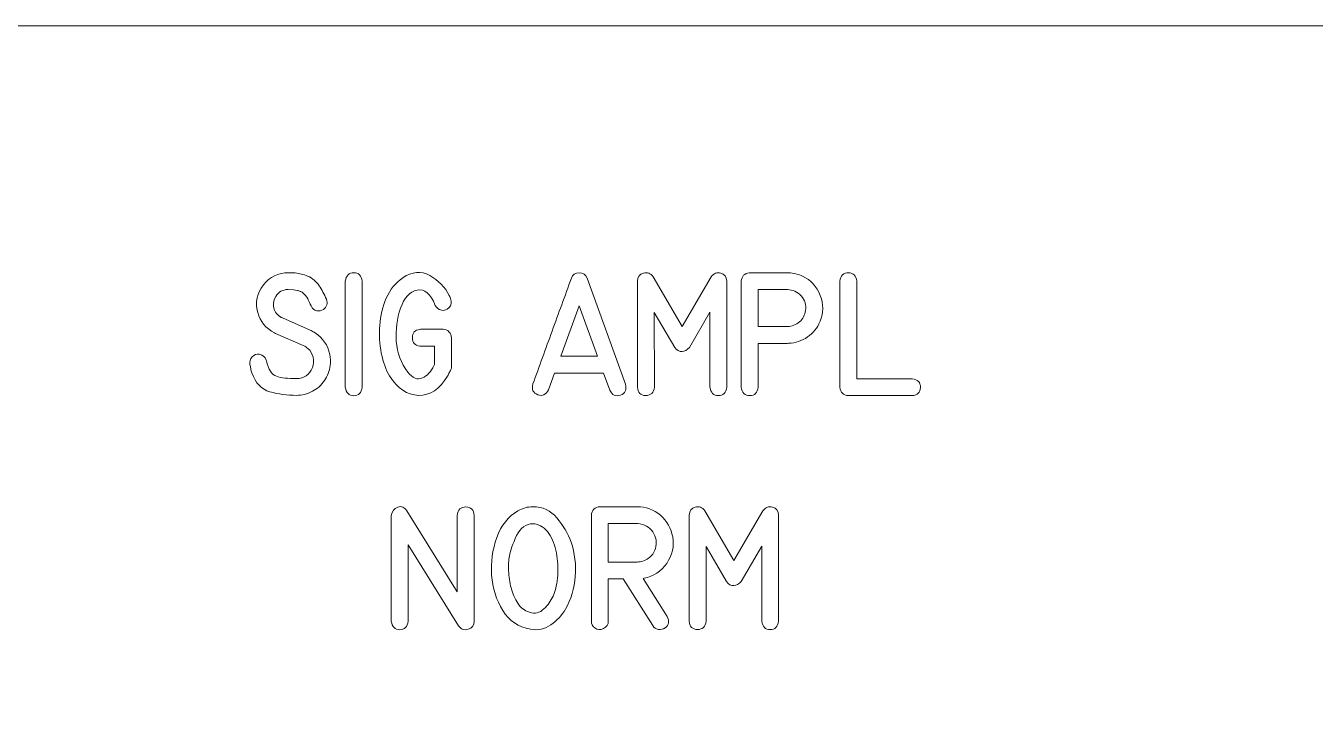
# Model space of a CAD drawing. Header units: millimetres. Extents: x -209 to 236, y -93 to 88.
# Drawn here: x -138.25 to -101.22, y 67.98 to 87.52 of the extents above; entities that cross this region are included whole.
import ezdxf

# ---------------------------------------------------------------- set-up
doc = ezdxf.new("R2010")
doc.units = ezdxf.units.MM
doc.header["$MEASUREMENT"] = 0
doc.layers.add('LED', color=7, linetype='Continuous')

msp = doc.modelspace()

# ---------------------------------------------------------------- linework, layer by layer
at = {"layer": 'LED', "color": 250, "lineweight": 9}
msp.add_open_spline([(-64.1878, 86.0226), (-64.188, 86.4206), (-64.3464, 86.8023), (-64.628, 87.0836), (-64.628, 87.0836), (-64.9097, 87.3649), (-65.2897, 87.5228), (-65.6878, 87.5226), (-65.6878, 87.5226), (-65.6878, 87.5226), (-207.1378, 87.5226), (-207.1378, 87.5226), (-207.1378, 87.5226), (-207.5358, 87.5223), (-207.9175, 87.3639), (-208.1988, 87.0823), (-208.1988, 87.0823), (-208.4801, 86.8006), (-208.638, 86.4206), (-208.6378, 86.0226), (-208.6378, 86.0226), (-208.6378, 86.0226), (-208.6378, 81.5351), (-208.6378, 81.5351), (-208.6378, 81.5351), (-208.6375, 81.137), (-208.4791, 80.7553), (-208.1975, 80.474), (-208.1975, 80.474), (-207.9158, 80.1927), (-207.5358, 80.0348), (-207.1378, 80.0351), (-207.1378, 80.0351), (-207.1378, 80.0351), (-204.6753, 80.0351), (-204.6753, 80.0351), (-204.6753, 80.0351), (-202.5317, 80.0351), (-200.5509, 78.8915), (-199.4791, 77.0351), (-199.4791, 77.0351), (-198.4073, 75.1787), (-198.4073, 72.8915), (-199.4791, 71.0351), (-199.4791, 71.0351), (-200.5509, 69.1787), (-202.5317, 68.0351), (-204.6753, 68.0351), (-204.6753, 68.0351), (-204.6753, 68.0351), (-207.1378, 68.0351), (-207.1378, 68.0351), (-207.1378, 68.0351), (-207.5358, 68.0348), (-207.9175, 67.8764), (-208.1988, 67.5948), (-208.1988, 67.5948), (-208.4801, 67.3131), (-208.638, 66.9331), (-208.6378, 66.5351), (-208.6378, 66.5351), (-208.6378, 66.5351), (-208.6378, 24.3851), (-208.6378, 24.3851), (-208.6378, 24.3851), (-208.6375, 23.987), (-208.4791, 23.6053), (-208.1975, 23.324), (-208.1975, 23.324), (-207.9158, 23.0427), (-207.5358, 22.8848), (-207.1378, 22.8851), (-207.1378, 22.8851), (-207.1378, 22.8851), (-204.6753, 22.8851), (-204.6753, 22.8851), (-204.6753, 22.8851), (-202.5317, 22.8851), (-200.5509, 21.7415), (-199.4791, 19.8851), (-199.4791, 19.8851), (-198.4073, 18.0287), (-198.4073, 15.7415), (-199.4791, 13.8851), (-199.4791, 13.8851), (-200.5509, 12.0287), (-202.5317, 10.8851), (-204.6753, 10.8851), (-204.6753, 10.8851), (-204.6753, 10.8851), (-207.1378, 10.8851), (-207.1378, 10.8851), (-207.1378, 10.8851), (-207.5358, 10.8848), (-207.9175, 10.7264), (-208.1988, 10.4448), (-208.1988, 10.4448), (-208.4801, 10.1631), (-208.638, 9.7831), (-208.6378, 9.3851), (-208.6378, 9.3851), (-208.6378, 9.3851), (-208.6378, -70.8649), (-208.6378, -70.8649), (-208.6378, -70.8649), (-208.6375, -71.263), (-208.4791, -71.6447), (-208.1975, -71.926), (-208.1975, -71.926), (-207.9158, -72.2073), (-207.5358, -72.3652), (-207.1378, -72.3649), (-207.1378, -72.3649), (-207.1378, -72.3649), (-204.6753, -72.3649), (-204.6753, -72.3649), (-204.6753, -72.3649), (-202.5317, -72.3649), (-200.5509, -73.5085), (-199.4791, -75.3649), (-199.4791, -75.3649), (-198.4073, -77.2213), (-198.4073, -79.5085), (-199.4791, -81.3649), (-199.4791, -81.3649), (-200.5509, -83.2213), (-202.5317, -84.3649), (-204.6753, -84.3649), (-204.6753, -84.3649), (-204.6753, -84.3649), (-207.1378, -84.3649), (-207.1378, -84.3649), (-207.1378, -84.3649), (-207.5358, -84.3652), (-207.9175, -84.5236), (-208.1988, -84.8052), (-208.1988, -84.8052), (-208.4801, -85.0869), (-208.638, -85.4669), (-208.6378, -85.8649), (-208.6378, -85.8649), (-208.6378, -85.8649), (-208.6378, -90.3524), (-208.6378, -90.3524), (-208.6378, -90.3524), (-208.6375, -90.7505), (-208.4791, -91.1322), (-208.1975, -91.4135), (-208.1975, -91.4135), (-207.9158, -91.6948), (-207.5358, -91.8527), (-207.1378, -91.8524), (-207.1378, -91.8524), (-207.1378, -91.8524), (-65.6878, -91.8524), (-65.6878, -91.8524), (-65.6878, -91.8524), (-65.2897, -91.8522), (-64.908, -91.6938), (-64.6267, -91.4121), (-64.6267, -91.4121), (-64.3454, -91.1305), (-64.1875, -90.7505), (-64.1878, -90.3524), (-64.1878, -90.3524), (-64.1878, -90.3524), (-64.1878, -85.8649), (-64.1878, -85.8649), (-64.1878, -85.8649), (-64.188, -85.4669), (-64.3464, -85.0852), (-64.628, -84.8039), (-64.628, -84.8039), (-64.9097, -84.5226), (-65.2897, -84.3647), (-65.6878, -84.3649), (-65.6878, -84.3649), (-65.6878, -84.3649), (-68.1503, -84.3649), (-68.1503, -84.3649), (-68.1503, -84.3649), (-69.7406, -84.3659), (-71.2661, -83.7352), (-72.3913, -82.6114), (-72.3913, -82.6114), (-73.5165, -81.4876), (-74.1493, -79.9552), (-74.1503, -78.3649), (-74.1503, -78.3649), (-74.1503, -78.3649), (-74.1503, 16.8851), (-74.1503, 16.8851), (-74.1503, 16.8851), (-74.1513, 18.4754), (-73.5205, 20.0009), (-72.3967, 21.1261), (-72.3967, 21.1261), (-71.2729, 22.2514), (-69.7406, 22.8841), (-68.1503, 22.8851), (-68.1503, 22.8851), (-68.1503, 22.8851), (-65.6878, 22.8851), (-65.6878, 22.8851), (-65.6878, 22.8851), (-65.2897, 22.8853), (-64.908, 23.0437), (-64.6267, 23.3254), (-64.6267, 23.3254), (-64.3454, 23.607), (-64.1875, 23.987), (-64.1878, 24.3851), (-64.1878, 24.3851), (-64.1878, 24.3851), (-64.1878, 66.5351), (-64.1878, 66.5351), (-64.1878, 66.5351), (-64.188, 66.9331), (-64.3464, 67.3148), (-64.628, 67.5961), (-64.628, 67.5961), (-64.9097, 67.8774), (-65.2897, 68.0353), (-65.6878, 68.0351), (-65.6878, 68.0351), (-65.6878, 68.0351), (-68.1503, 68.0351), (-68.1503, 68.0351), (-68.1503, 68.0351), (-70.2939, 68.0351), (-72.2746, 69.1787), (-73.3464, 71.0351), (-73.3464, 71.0351), (-74.4182, 72.8915), (-74.4182, 75.1787), (-73.3464, 77.0351), (-73.3464, 77.0351), (-72.2746, 78.8915), (-70.2939, 80.0351), (-68.1503, 80.0351), (-68.1503, 80.0351), (-68.1503, 80.0351), (-65.6878, 80.0351), (-65.6878, 80.0351), (-65.6878, 80.0351), (-65.2897, 80.0353), (-64.908, 80.1937), (-64.6267, 80.4754), (-64.6267, 80.4754), (-64.3454, 80.757), (-64.1875, 81.137), (-64.1878, 81.5351), (-64.1878, 81.5351), (-64.1878, 81.5351), (-64.1878, 86.0226), (-64.1878, 86.0226)], degree=3, knots=[0, 0, 0, 0, 0.0153846, 0.0153846, 0.0153846, 0.0153846, 0.0307692, 0.0307692, 0.0307692, 0.0307692, 0.0461538, 0.0461538, 0.0461538, 0.0461538, 0.0615385, 0.0615385, 0.0615385, 0.0615385, 0.0769231, 0.0769231, 0.0769231, 0.0769231, 0.0923077, 0.0923077, 0.0923077, 0.0923077, 0.1076923, 0.1076923, 0.1076923, 0.1076923, 0.1230769, 0.1230769, 0.1230769, 0.1230769, 0.1384615, 0.1384615, 0.1384615, 0.1384615, 0.1538462, 0.1538462, 0.1538462, 0.1538462, 0.1692308, 0.1692308, 0.1692308, 0.1692308, 0.1846154, 0.1846154, 0.1846154, 0.1846154, 0.2, 0.2, 0.2, 0.2, 0.2153846, 0.2153846, 0.2153846, 0.2153846, 0.2307692, 0.2307692, 0.2307692, 0.2307692, 0.2461538, 0.2461538, 0.2461538, 0.2461538, 0.2615385, 0.2615385, 0.2615385, 0.2615385, 0.2769231, 0.2769231, 0.2769231, 0.2769231, 0.2923077, 0.2923077, 0.2923077, 0.2923077, 0.3076923, 0.3076923, 0.3076923, 0.3076923, 0.3230769, 0.3230769, 0.3230769, 0.3230769, 0.3384615, 0.3384615, 0.3384615, 0.3384615, 0.3538462, 0.3538462, 0.3538462, 0.3538462, 0.3692308, 0.3692308, 0.3692308, 0.3692308, 0.3846154, 0.3846154, 0.3846154, 0.3846154, 0.4, 0.4, 0.4, 0.4, 0.4153846, 0.4153846, 0.4153846, 0.4153846, 0.4307692, 0.4307692, 0.4307692, 0.4307692, 0.4461538, 0.4461538, 0.4461538, 0.4461538, 0.4615385, 0.4615385, 0.4615385, 0.4615385, 0.4769231, 0.4769231, 0.4769231, 0.4769231, 0.4923077, 0.4923077, 0.4923077, 0.4923077, 0.5076923, 0.5076923, 0.5076923, 0.5076923, 0.5230769, 0.5230769, 0.5230769, 0.5230769, 0.5384615, 0.5384615, 0.5384615, 0.5384615, 0.5538462, 0.5538462, 0.5538462, 0.5538462, 0.5692308, 0.5692308, 0.5692308, 0.5692308, 0.5846154, 0.5846154, 0.5846154, 0.5846154, 0.6, 0.6, 0.6, 0.6, 0.6153846, 0.6153846, 0.6153846, 0.6153846, 0.6307692, 0.6307692, 0.6307692, 0.6307692, 0.6461538, 0.6461538, 0.6461538, 0.6461538, 0.6615385, 0.6615385, 0.6615385, 0.6615385, 0.6769231, 0.6769231, 0.6769231, 0.6769231, 0.6923077, 0.6923077, 0.6923077, 0.6923077, 0.7076923, 0.7076923, 0.7076923, 0.7076923, 0.7230769, 0.7230769, 0.7230769, 0.7230769, 0.7384615, 0.7384615, 0.7384615, 0.7384615, 0.7538462, 0.7538462, 0.7538462, 0.7538462, 0.7692308, 0.7692308, 0.7692308, 0.7692308, 0.7846154, 0.7846154, 0.7846154, 0.7846154, 0.8, 0.8, 0.8, 0.8, 0.8153846, 0.8153846, 0.8153846, 0.8153846, 0.8307692, 0.8307692, 0.8307692, 0.8307692, 0.8461538, 0.8461538, 0.8461538, 0.8461538, 0.8615385, 0.8615385, 0.8615385, 0.8615385, 0.8769231, 0.8769231, 0.8769231, 0.8769231, 0.8923077, 0.8923077, 0.8923077, 0.8923077, 0.9076923, 0.9076923, 0.9076923, 0.9076923, 0.9230769, 0.9230769, 0.9230769, 0.9230769, 0.9384615, 0.9384615, 0.9384615, 0.9384615, 0.9538462, 0.9538462, 0.9538462, 0.9538462, 0.9692308, 0.9692308, 0.9692308, 0.9692308, 1, 1, 1, 1], dxfattribs=at)
at = {"layer": 'LED', "color": 240, "lineweight": 9}
for points, knots in [([(-130.0807, 78.7794), (-130.0807, 78.7794), (-130.0531, 78.7677), (-130.0531, 78.7677), (-130.0531, 78.7677), (-130.0531, 78.7677), (-130.0219, 78.7524), (-130.0219, 78.7524), (-130.0219, 78.7524), (-130.0219, 78.7524), (-129.9943, 78.7365), (-129.9943, 78.7365), (-129.9943, 78.7365), (-129.9866, 78.7306), (-129.9772, 78.7253), (-129.9678, 78.72), (-129.9678, 78.72), (-129.9578, 78.7153), (-129.9484, 78.7095), (-129.939, 78.7042), (-129.939, 78.7042), (-129.7121, 78.5548), (-129.571, 78.3479), (-129.5175, 78.0839), (-129.5175, 78.0839), (-129.4969, 77.9804), (-129.4922, 77.874), (-129.5033, 77.7652), (-129.5033, 77.7652), (-129.5222, 77.6088), (-129.5768, 77.4648), (-129.668, 77.3319), (-129.668, 77.3319), (-129.7591, 77.199), (-129.8738, 77.0967), (-130.0113, 77.0244), (-130.0113, 77.0244), (-130.1595, 76.9462), (-130.313, 76.9074), (-130.4717, 76.9074), (-130.4717, 76.9074), (-130.738, 76.9074), (-130.992, 76.9415), (-131.2349, 77.0097), (-131.2349, 77.0097), (-131.4771, 77.0779), (-131.6499, 77.2607), (-131.7528, 77.5583), (-131.7528, 77.5583), (-131.767, 77.5965), (-131.7769, 77.6353), (-131.784, 77.6753), (-131.784, 77.6753), (-131.7911, 77.7158), (-131.7993, 77.7558), (-131.8081, 77.7964), (-131.8081, 77.7964), (-131.8252, 77.8787), (-131.8052, 77.9516), (-131.747, 78.0151), (-131.747, 78.0151), (-131.6893, 78.078), (-131.617, 78.1021), (-131.5312, 78.0874), (-131.5312, 78.0874), (-131.4401, 78.0686), (-131.3771, 78.0127), (-131.3413, 77.9187), (-131.3413, 77.9187), (-131.3413, 77.9187), (-131.336, 77.9028), (-131.336, 77.9028), (-131.336, 77.9028), (-131.2813, 77.6535), (-131.1849, 77.5047), (-131.0479, 77.4565), (-131.0479, 77.4565), (-130.9103, 77.4083), (-130.7198, 77.3866), (-130.4752, 77.3913), (-130.4752, 77.3913), (-130.25, 77.3913), (-130.0954, 77.4971), (-130.0113, 77.7082), (-130.0113, 77.7082), (-129.9749, 77.8023), (-129.969, 77.9004), (-129.9943, 78.0022), (-129.9943, 78.0022), (-130.0196, 78.1033), (-130.0695, 78.1885), (-130.1442, 78.2561), (-130.1442, 78.2561), (-130.1777, 78.285), (-130.2212, 78.3114), (-130.2753, 78.3367), (-130.2753, 78.3367), (-130.2753, 78.3367), (-131.0726, 78.6865), (-131.0726, 78.6865), (-131.0726, 78.6865), (-131.0726, 78.6865), (-131.0985, 78.7006), (-131.0985, 78.7006), (-131.0985, 78.7006), (-131.3595, 78.8382), (-131.5212, 79.034), (-131.5841, 79.288), (-131.5841, 79.288), (-131.6611, 79.582), (-131.6076, 79.8454), (-131.423, 80.0794), (-131.423, 80.0794), (-131.239, 80.3128), (-130.9967, 80.4298), (-130.6975, 80.4298), (-130.6975, 80.4298), (-130.6975, 80.4298), (-130.5076, 80.4245), (-130.5076, 80.4245), (-130.5076, 80.4245), (-130.4458, 80.4133), (-130.3859, 80.4022), (-130.3288, 80.391), (-130.3288, 80.391), (-130.2712, 80.3804), (-130.213, 80.3616), (-130.1548, 80.3351), (-130.1548, 80.3351), (-130.0102, 80.2675), (-129.899, 80.174), (-129.822, 80.0559), (-129.822, 80.0559), (-129.745, 79.9377), (-129.6756, 79.8095), (-129.6139, 79.6719), (-129.6139, 79.6719), (-129.608, 79.659), (-129.6027, 79.6443), (-129.598, 79.6272), (-129.598, 79.6272), (-129.5857, 79.5708), (-129.5915, 79.5197), (-129.6156, 79.4738), (-129.6156, 79.4738), (-129.6292, 79.445), (-129.6439, 79.4232), (-129.6586, 79.4085), (-129.6586, 79.4085), (-129.6733, 79.3932), (-129.6856, 79.3832), (-129.6944, 79.3774), (-129.6944, 79.3774), (-129.7544, 79.335), (-129.8197, 79.3221), (-129.8908, 79.3397), (-129.8908, 79.3397), (-129.9625, 79.3556), (-130.0166, 79.4015), (-130.0548, 79.4773), (-130.0548, 79.4773), (-130.0848, 79.5438), (-130.1166, 79.612), (-130.1501, 79.6813), (-130.1501, 79.6813), (-130.1842, 79.7507), (-130.2318, 79.8083), (-130.2924, 79.8548), (-130.2924, 79.8548), (-130.3177, 79.873), (-130.3423, 79.8865), (-130.3659, 79.8948), (-130.3659, 79.8948), (-130.3894, 79.9036), (-130.4153, 79.913), (-130.4441, 79.9236), (-130.4441, 79.9236), (-130.4441, 79.9236), (-130.5558, 79.9424), (-130.5558, 79.9424), (-130.5558, 79.9424), (-130.5558, 79.9424), (-130.7145, 79.9477), (-130.7145, 79.9477), (-130.7145, 79.9477), (-130.8686, 79.9453), (-130.9862, 79.8789), (-131.0673, 79.7478), (-131.0673, 79.7478), (-131.1226, 79.6637), (-131.1431, 79.5702), (-131.1296, 79.4667), (-131.1296, 79.4667), (-131.1137, 79.3397), (-131.0538, 79.241), (-130.9503, 79.1704), (-130.9503, 79.1704), (-130.9456, 79.1675), (-130.9409, 79.1634), (-130.935, 79.1592), (-130.935, 79.1592), (-130.9291, 79.1557), (-130.9227, 79.1516), (-130.9162, 79.1481), (-130.9162, 79.1481), (-130.9162, 79.1481), (-130.8968, 79.1398), (-130.8968, 79.1398), (-130.8968, 79.1398), (-130.8968, 79.1398), (-130.8762, 79.131), (-130.8762, 79.131), (-130.8762, 79.131), (-130.8762, 79.131), (-130.0807, 78.7794), (-130.0807, 78.7794)], [0, 0, 0, 0, 0.0181818, 0.0181818, 0.0181818, 0.0181818, 0.0363636, 0.0363636, 0.0363636, 0.0363636, 0.0545455, 0.0545455, 0.0545455, 0.0545455, 0.0727273, 0.0727273, 0.0727273, 0.0727273, 0.0909091, 0.0909091, 0.0909091, 0.0909091, 0.1090909, 0.1090909, 0.1090909, 0.1090909, 0.1272727, 0.1272727, 0.1272727, 0.1272727, 0.1454545, 0.1454545, 0.1454545, 0.1454545, 0.1636364, 0.1636364, 0.1636364, 0.1636364, 0.1818182, 0.1818182, 0.1818182, 0.1818182, 0.2, 0.2, 0.2, 0.2, 0.2181818, 0.2181818, 0.2181818, 0.2181818, 0.2363636, 0.2363636, 0.2363636, 0.2363636, 0.2545455, 0.2545455, 0.2545455, 0.2545455, 0.2727273, 0.2727273, 0.2727273, 0.2727273, 0.2909091, 0.2909091, 0.2909091, 0.2909091, 0.3090909, 0.3090909, 0.3090909, 0.3090909, 0.3272727, 0.3272727, 0.3272727, 0.3272727, 0.3454545, 0.3454545, 0.3454545, 0.3454545, 0.3636364, 0.3636364, 0.3636364, 0.3636364, 0.3818182, 0.3818182, 0.3818182, 0.3818182, 0.4, 0.4, 0.4, 0.4, 0.4181818, 0.4181818, 0.4181818, 0.4181818, 0.4363636, 0.4363636, 0.4363636, 0.4363636, 0.4545455, 0.4545455, 0.4545455, 0.4545455, 0.4727273, 0.4727273, 0.4727273, 0.4727273, 0.4909091, 0.4909091, 0.4909091, 0.4909091, 0.5090909, 0.5090909, 0.5090909, 0.5090909, 0.5272727, 0.5272727, 0.5272727, 0.5272727, 0.5454545, 0.5454545, 0.5454545, 0.5454545, 0.5636364, 0.5636364, 0.5636364, 0.5636364, 0.5818182, 0.5818182, 0.5818182, 0.5818182, 0.6, 0.6, 0.6, 0.6, 0.6181818, 0.6181818, 0.6181818, 0.6181818, 0.6363636, 0.6363636, 0.6363636, 0.6363636, 0.6545455, 0.6545455, 0.6545455, 0.6545455, 0.6727273, 0.6727273, 0.6727273, 0.6727273, 0.6909091, 0.6909091, 0.6909091, 0.6909091, 0.7090909, 0.7090909, 0.7090909, 0.7090909, 0.7272727, 0.7272727, 0.7272727, 0.7272727, 0.7454545, 0.7454545, 0.7454545, 0.7454545, 0.7636364, 0.7636364, 0.7636364, 0.7636364, 0.7818182, 0.7818182, 0.7818182, 0.7818182, 0.8, 0.8, 0.8, 0.8, 0.8181818, 0.8181818, 0.8181818, 0.8181818, 0.8363636, 0.8363636, 0.8363636, 0.8363636, 0.8545455, 0.8545455, 0.8545455, 0.8545455, 0.8727273, 0.8727273, 0.8727273, 0.8727273, 0.8909091, 0.8909091, 0.8909091, 0.8909091, 0.9090909, 0.9090909, 0.9090909, 0.9090909, 0.9272727, 0.9272727, 0.9272727, 0.9272727, 0.9454545, 0.9454545, 0.9454545, 0.9454545, 0.9636364, 0.9636364, 0.9636364, 0.9636364, 1, 1, 1, 1]), ([(-128.582, 77.1396), (-128.6073, 76.9779), (-128.689, 76.8974), (-128.8272, 76.898), (-128.8272, 76.898), (-128.966, 76.8986), (-129.0471, 76.9791), (-129.0712, 77.1396), (-129.0712, 77.1396), (-129.0712, 77.1396), (-129.0712, 80.1852), (-129.0712, 80.1852), (-129.0712, 80.1852), (-129.0471, 80.3469), (-128.966, 80.4286), (-128.8272, 80.4292), (-128.8272, 80.4292), (-128.689, 80.4298), (-128.6073, 80.3481), (-128.582, 80.1852), (-128.582, 80.1852), (-128.582, 80.1852), (-128.582, 77.1396), (-128.582, 77.1396)], [0, 0, 0, 0, 0.1428571, 0.1428571, 0.1428571, 0.1428571, 0.2857143, 0.2857143, 0.2857143, 0.2857143, 0.4285714, 0.4285714, 0.4285714, 0.4285714, 0.5714286, 0.5714286, 0.5714286, 0.5714286, 0.7142857, 0.7142857, 0.7142857, 0.7142857, 1, 1, 1, 1]), ([(-126.9146, 78.3232), (-126.9146, 78.3232), (-126.9299, 78.3249), (-126.9299, 78.3249), (-126.9299, 78.3249), (-127.0705, 78.342), (-127.1404, 78.422), (-127.1404, 78.5642), (-127.1404, 78.5642), (-127.1404, 78.7065), (-127.0705, 78.7865), (-126.9299, 78.8035), (-126.9299, 78.8035), (-126.9299, 78.8035), (-126.9146, 78.8071), (-126.9146, 78.8071), (-126.9146, 78.8071), (-126.9146, 78.8071), (-126.8994, 78.8071), (-126.8994, 78.8071), (-126.8994, 78.8071), (-126.8994, 78.8071), (-126.2638, 78.8071), (-126.2638, 78.8071), (-126.2638, 78.8071), (-126.1968, 78.8071), (-126.1397, 78.7835), (-126.0921, 78.7359), (-126.0921, 78.7359), (-126.0445, 78.6883), (-126.021, 78.6307), (-126.021, 78.5642), (-126.021, 78.5642), (-126.021, 78.5642), (-126.021, 77.6911), (-126.021, 77.6911), (-126.021, 77.6911), (-126.021, 77.6911), (-126.0415, 77.6464), (-126.0415, 77.6464), (-126.0415, 77.6464), (-126.0415, 77.6464), (-126.0533, 77.6188), (-126.0533, 77.6188), (-126.0533, 77.6188), (-126.0533, 77.6188), (-126.0656, 77.5929), (-126.0656, 77.5929), (-126.0656, 77.5929), (-126.0656, 77.5929), (-126.0792, 77.5671), (-126.0792, 77.5671), (-126.0792, 77.5671), (-126.0792, 77.5671), (-126.0933, 77.5412), (-126.0933, 77.5412), (-126.0933, 77.5412), (-126.0933, 77.5412), (-126.105, 77.5153), (-126.105, 77.5153), (-126.105, 77.5153), (-126.105, 77.5153), (-126.1192, 77.4895), (-126.1192, 77.4895), (-126.1192, 77.4895), (-126.1192, 77.4895), (-126.1344, 77.4636), (-126.1344, 77.4636), (-126.1344, 77.4636), (-126.3573, 77.085), (-126.6342, 76.8997), (-126.9646, 76.908), (-126.9646, 76.908), (-127.2956, 76.9168), (-127.5732, 77.1038), (-127.7983, 77.4689), (-127.7983, 77.4689), (-127.9053, 77.6423), (-127.9841, 77.8593), (-128.0359, 78.1209), (-128.0359, 78.1209), (-128.0876, 78.382), (-128.1035, 78.6489), (-128.0823, 78.9217), (-128.0823, 78.9217), (-128.0617, 79.1945), (-127.9982, 79.4538), (-127.8924, 79.7002), (-127.8924, 79.7002), (-127.786, 79.9465), (-127.6272, 80.1423), (-127.4162, 80.2869), (-127.4162, 80.2869), (-127.1516, 80.4663), (-126.8947, 80.4868), (-126.6442, 80.3498), (-126.6442, 80.3498), (-126.3937, 80.2123), (-126.2068, 80.02), (-126.0827, 79.7719), (-126.0827, 79.7719), (-126.0827, 79.7719), (-126.0692, 79.7443), (-126.0692, 79.7443), (-126.0692, 79.7443), (-126.0692, 79.7443), (-126.0586, 79.7201), (-126.0586, 79.7201), (-126.0586, 79.7201), (-126.0586, 79.7201), (-126.0451, 79.6943), (-126.0451, 79.6943), (-126.0451, 79.6943), (-126.0057, 79.5855), (-126.021, 79.4961), (-126.0898, 79.4273), (-126.0898, 79.4273), (-126.1562, 79.3621), (-126.2285, 79.3374), (-126.3067, 79.3539), (-126.3067, 79.3539), (-126.3849, 79.3709), (-126.4449, 79.4168), (-126.4878, 79.4926), (-126.4878, 79.4926), (-126.6218, 79.826), (-126.7947, 79.9712), (-127.007, 79.9283), (-127.007, 79.9283), (-127.2186, 79.8859), (-127.3774, 79.7125), (-127.4832, 79.4085), (-127.4832, 79.4085), (-127.5867, 79.1146), (-127.6272, 78.7982), (-127.6055, 78.4602), (-127.6055, 78.4602), (-127.5837, 78.1221), (-127.4732, 77.8269), (-127.2745, 77.5759), (-127.2745, 77.5759), (-127.1381, 77.4001), (-126.9993, 77.3437), (-126.8576, 77.4066), (-126.8576, 77.4066), (-126.7165, 77.4701), (-126.6054, 77.5876), (-126.5237, 77.7599), (-126.5237, 77.7599), (-126.5237, 77.7599), (-126.5048, 77.7975), (-126.5048, 77.7975), (-126.5048, 77.7975), (-126.5048, 77.7975), (-126.5048, 78.3232), (-126.5048, 78.3232), (-126.5048, 78.3232), (-126.5048, 78.3232), (-126.9146, 78.3232), (-126.9146, 78.3232)], [0, 0, 0, 0, 0.0243902, 0.0243902, 0.0243902, 0.0243902, 0.0487805, 0.0487805, 0.0487805, 0.0487805, 0.0731707, 0.0731707, 0.0731707, 0.0731707, 0.097561, 0.097561, 0.097561, 0.097561, 0.1219512, 0.1219512, 0.1219512, 0.1219512, 0.1463415, 0.1463415, 0.1463415, 0.1463415, 0.1707317, 0.1707317, 0.1707317, 0.1707317, 0.195122, 0.195122, 0.195122, 0.195122, 0.2195122, 0.2195122, 0.2195122, 0.2195122, 0.2439024, 0.2439024, 0.2439024, 0.2439024, 0.2682927, 0.2682927, 0.2682927, 0.2682927, 0.2926829, 0.2926829, 0.2926829, 0.2926829, 0.3170732, 0.3170732, 0.3170732, 0.3170732, 0.3414634, 0.3414634, 0.3414634, 0.3414634, 0.3658537, 0.3658537, 0.3658537, 0.3658537, 0.3902439, 0.3902439, 0.3902439, 0.3902439, 0.4146341, 0.4146341, 0.4146341, 0.4146341, 0.4390244, 0.4390244, 0.4390244, 0.4390244, 0.4634146, 0.4634146, 0.4634146, 0.4634146, 0.4878049, 0.4878049, 0.4878049, 0.4878049, 0.5121951, 0.5121951, 0.5121951, 0.5121951, 0.5365854, 0.5365854, 0.5365854, 0.5365854, 0.5609756, 0.5609756, 0.5609756, 0.5609756, 0.5853659, 0.5853659, 0.5853659, 0.5853659, 0.6097561, 0.6097561, 0.6097561, 0.6097561, 0.6341463, 0.6341463, 0.6341463, 0.6341463, 0.6585366, 0.6585366, 0.6585366, 0.6585366, 0.6829268, 0.6829268, 0.6829268, 0.6829268, 0.7073171, 0.7073171, 0.7073171, 0.7073171, 0.7317073, 0.7317073, 0.7317073, 0.7317073, 0.7560976, 0.7560976, 0.7560976, 0.7560976, 0.7804878, 0.7804878, 0.7804878, 0.7804878, 0.804878, 0.804878, 0.804878, 0.804878, 0.8292683, 0.8292683, 0.8292683, 0.8292683, 0.8536585, 0.8536585, 0.8536585, 0.8536585, 0.8780488, 0.8780488, 0.8780488, 0.8780488, 0.902439, 0.902439, 0.902439, 0.902439, 0.9268293, 0.9268293, 0.9268293, 0.9268293, 0.9512195, 0.9512195, 0.9512195, 0.9512195, 1, 1, 1, 1]), ([(-123.6834, 77.2343), (-123.4999, 77.7411), (-123.3159, 78.2473), (-123.1319, 78.753), (-123.1319, 78.753), (-122.9472, 79.2586), (-122.7626, 79.7648), (-122.578, 80.2711), (-122.578, 80.2711), (-122.5398, 80.3757), (-122.4645, 80.4286), (-122.3522, 80.4298), (-122.3522, 80.4298), (-122.2393, 80.431), (-122.1635, 80.3781), (-122.1247, 80.2711), (-122.1247, 80.2711), (-122.1247, 80.2711), (-121.0205, 77.2261), (-121.0205, 77.2261), (-121.0205, 77.2261), (-120.9864, 77.0638), (-121.0358, 76.9597), (-121.1687, 76.9127), (-121.1687, 76.9127), (-121.3022, 76.8651), (-121.4045, 76.9139), (-121.4774, 77.0573), (-121.4774, 77.0573), (-121.4774, 77.0573), (-121.6543, 77.55), (-121.6543, 77.55), (-121.6543, 77.55), (-121.6543, 77.55), (-123.0584, 77.55), (-123.0584, 77.55), (-123.0584, 77.55), (-123.0584, 77.55), (-123.2306, 77.0691), (-123.2306, 77.0691), (-123.2306, 77.0691), (-123.3041, 76.9244), (-123.4088, 76.8774), (-123.544, 76.9274), (-123.544, 76.9274), (-123.6798, 76.9768), (-123.7263, 77.0797), (-123.6834, 77.2343)], [0, 0, 0, 0, 0.0769231, 0.0769231, 0.0769231, 0.0769231, 0.1538462, 0.1538462, 0.1538462, 0.1538462, 0.2307692, 0.2307692, 0.2307692, 0.2307692, 0.3076923, 0.3076923, 0.3076923, 0.3076923, 0.3846154, 0.3846154, 0.3846154, 0.3846154, 0.4615385, 0.4615385, 0.4615385, 0.4615385, 0.5384615, 0.5384615, 0.5384615, 0.5384615, 0.6153846, 0.6153846, 0.6153846, 0.6153846, 0.6923077, 0.6923077, 0.6923077, 0.6923077, 0.7692308, 0.7692308, 0.7692308, 0.7692308, 0.8461538, 0.8461538, 0.8461538, 0.8461538, 1, 1, 1, 1]), ([(-118.1131, 77.1432), (-118.1384, 76.9826), (-118.2196, 76.9021), (-118.3565, 76.9027), (-118.3565, 76.9027), (-118.4941, 76.9033), (-118.5747, 76.9838), (-118.5988, 77.1432), (-118.5988, 77.1432), (-118.5988, 77.1432), (-118.5988, 79.2945), (-118.5988, 79.2945), (-118.5988, 79.2945), (-118.5988, 79.2945), (-119.1897, 78.2838), (-119.1897, 78.2838), (-119.1897, 78.2838), (-119.2526, 78.2079), (-119.3231, 78.168), (-119.4007, 78.1644), (-119.4007, 78.1644), (-119.4784, 78.1615), (-119.5471, 78.2009), (-119.6083, 78.2838), (-119.6083, 78.2838), (-119.6083, 78.2838), (-120.1957, 79.2898), (-120.1957, 79.2898), (-120.1957, 79.2898), (-120.1957, 79.2898), (-120.1939, 77.1432), (-120.1939, 77.1432), (-120.1939, 77.1432), (-120.2121, 76.9838), (-120.295, 76.9039), (-120.4426, 76.9045), (-120.4426, 76.9045), (-120.5902, 76.905), (-120.6695, 76.985), (-120.6813, 77.1432), (-120.6813, 77.1432), (-120.6813, 77.1432), (-120.6813, 80.1852), (-120.6813, 80.1852), (-120.6813, 80.1852), (-120.6719, 80.3175), (-120.6143, 80.3963), (-120.5073, 80.4222), (-120.5073, 80.4222), (-120.4003, 80.448), (-120.3074, 80.4116), (-120.228, 80.3128), (-120.228, 80.3128), (-120.228, 80.3128), (-119.3996, 78.8882), (-119.3996, 78.8882), (-119.3996, 78.8882), (-119.3996, 78.8882), (-118.5623, 80.3128), (-118.5623, 80.3128), (-118.5623, 80.3128), (-118.4835, 80.4116), (-118.3912, 80.4474), (-118.286, 80.421), (-118.286, 80.421), (-118.1813, 80.3945), (-118.1231, 80.3163), (-118.1131, 80.1852), (-118.1131, 80.1852), (-118.1131, 80.1852), (-118.1131, 77.1432), (-118.1131, 77.1432)], [0, 0, 0, 0, 0.0526316, 0.0526316, 0.0526316, 0.0526316, 0.1052632, 0.1052632, 0.1052632, 0.1052632, 0.1578947, 0.1578947, 0.1578947, 0.1578947, 0.2105263, 0.2105263, 0.2105263, 0.2105263, 0.2631579, 0.2631579, 0.2631579, 0.2631579, 0.3157895, 0.3157895, 0.3157895, 0.3157895, 0.3684211, 0.3684211, 0.3684211, 0.3684211, 0.4210526, 0.4210526, 0.4210526, 0.4210526, 0.4736842, 0.4736842, 0.4736842, 0.4736842, 0.5263158, 0.5263158, 0.5263158, 0.5263158, 0.5789474, 0.5789474, 0.5789474, 0.5789474, 0.6315789, 0.6315789, 0.6315789, 0.6315789, 0.6842105, 0.6842105, 0.6842105, 0.6842105, 0.7368421, 0.7368421, 0.7368421, 0.7368421, 0.7894737, 0.7894737, 0.7894737, 0.7894737, 0.8421053, 0.8421053, 0.8421053, 0.8421053, 0.8947368, 0.8947368, 0.8947368, 0.8947368, 1, 1, 1, 1]), ([(-116.3751, 80.4298), (-116.3751, 80.4298), (-116.3422, 80.4298), (-116.3422, 80.4298), (-116.3422, 80.4298), (-116.1952, 80.4192), (-116.06, 80.3863), (-115.936, 80.3298), (-115.936, 80.3298), (-115.6984, 80.2187), (-115.5303, 80.0353), (-115.4315, 79.7801), (-115.4315, 79.7801), (-115.3327, 79.5255), (-115.3339, 79.2768), (-115.4344, 79.0346), (-115.4344, 79.0346), (-115.5162, 78.8429), (-115.6367, 78.6924), (-115.7966, 78.5842), (-115.7966, 78.5842), (-115.9559, 78.4755), (-116.1382, 78.4149), (-116.3422, 78.4025), (-116.3422, 78.4025), (-116.3422, 78.4025), (-116.3751, 78.4008), (-116.3751, 78.4008), (-116.3751, 78.4008), (-116.3751, 78.4008), (-117.2124, 78.4008), (-117.2124, 78.4008), (-117.2124, 78.4008), (-117.2124, 78.4008), (-117.2124, 77.1449), (-117.2124, 77.1449), (-117.2124, 77.1449), (-117.233, 76.9832), (-117.3147, 76.9021), (-117.457, 76.9021), (-117.457, 76.9021), (-117.5993, 76.9021), (-117.6804, 76.9832), (-117.6998, 77.1449), (-117.6998, 77.1449), (-117.6998, 77.1449), (-117.6998, 80.1887), (-117.6998, 80.1887), (-117.6998, 80.1887), (-117.6827, 80.331), (-117.6069, 80.4116), (-117.4723, 80.4298), (-117.4723, 80.4298), (-117.4723, 80.4298), (-117.457, 80.4298), (-117.457, 80.4298), (-117.457, 80.4298), (-117.457, 80.4298), (-116.3751, 80.4298), (-116.3751, 80.4298)], [0, 0, 0, 0, 0.0625, 0.0625, 0.0625, 0.0625, 0.125, 0.125, 0.125, 0.125, 0.1875, 0.1875, 0.1875, 0.1875, 0.25, 0.25, 0.25, 0.25, 0.3125, 0.3125, 0.3125, 0.3125, 0.375, 0.375, 0.375, 0.375, 0.4375, 0.4375, 0.4375, 0.4375, 0.5, 0.5, 0.5, 0.5, 0.5625, 0.5625, 0.5625, 0.5625, 0.625, 0.625, 0.625, 0.625, 0.6875, 0.6875, 0.6875, 0.6875, 0.75, 0.75, 0.75, 0.75, 0.8125, 0.8125, 0.8125, 0.8125, 0.875, 0.875, 0.875, 0.875, 1, 1, 1, 1]), ([(-114.6254, 76.9003), (-114.7665, 76.9097), (-114.8482, 76.9891), (-114.87, 77.1396), (-114.87, 77.1396), (-114.87, 77.1396), (-114.87, 80.1852), (-114.87, 80.1852), (-114.87, 80.1852), (-114.8459, 80.3504), (-114.7618, 80.4316), (-114.6184, 80.4292), (-114.6184, 80.4292), (-114.4749, 80.4263), (-114.3967, 80.3445), (-114.3844, 80.1852), (-114.3844, 80.1852), (-114.3844, 80.1852), (-114.3844, 77.3813), (-114.3844, 77.3813), (-114.3844, 77.3813), (-114.3844, 77.3813), (-112.7945, 77.3825), (-112.7945, 77.3825), (-112.7945, 77.3825), (-112.6311, 77.3642), (-112.5505, 77.2819), (-112.5523, 77.1355), (-112.5523, 77.1355), (-112.5541, 76.9891), (-112.6352, 76.9109), (-112.7963, 76.9003), (-112.7963, 76.9003), (-112.7963, 76.9003), (-114.6254, 76.9003), (-114.6254, 76.9003)], [0, 0, 0, 0, 0.1, 0.1, 0.1, 0.1, 0.2, 0.2, 0.2, 0.2, 0.3, 0.3, 0.3, 0.3, 0.4, 0.4, 0.4, 0.4, 0.5, 0.5, 0.5, 0.5, 0.6, 0.6, 0.6, 0.6, 0.7, 0.7, 0.7, 0.7, 0.8, 0.8, 0.8, 0.8, 1, 1, 1, 1]), ([(-116.3751, 79.9442), (-116.3751, 79.9442), (-117.2124, 79.9442), (-117.2124, 79.9442), (-117.2124, 79.9442), (-117.2124, 79.9442), (-117.2124, 78.8882), (-117.2124, 78.8882), (-117.2124, 78.8882), (-117.2124, 78.8882), (-116.3751, 78.8882), (-116.3751, 78.8882), (-116.3751, 78.8882), (-116.244, 78.8882), (-116.1288, 78.9317), (-116.0283, 79.0193), (-116.0283, 79.0193), (-115.9277, 79.1063), (-115.8689, 79.2157), (-115.8513, 79.3462), (-115.8513, 79.3462), (-115.8307, 79.505), (-115.8736, 79.6443), (-115.9789, 79.7642), (-115.9789, 79.7642), (-116.0847, 79.8842), (-116.217, 79.9442), (-116.3751, 79.9442)], [0, 0, 0, 0, 0.125, 0.125, 0.125, 0.125, 0.25, 0.25, 0.25, 0.25, 0.375, 0.375, 0.375, 0.375, 0.5, 0.5, 0.5, 0.5, 0.625, 0.625, 0.625, 0.625, 0.75, 0.75, 0.75, 0.75, 1, 1, 1, 1]), ([(-121.8301, 78.0339), (-121.8301, 78.0339), (-122.354, 79.4808), (-122.354, 79.4808), (-122.354, 79.4808), (-122.354, 79.4808), (-122.8808, 78.0339), (-122.8808, 78.0339), (-122.8808, 78.0339), (-122.8808, 78.0339), (-121.8301, 78.0339), (-121.8301, 78.0339)], [0, 0, 0, 0, 0.25, 0.25, 0.25, 0.25, 0.5, 0.5, 0.5, 0.5, 1, 1, 1, 1]), ([(-122.354, 79.4808), (-122.354, 79.4808), (-121.8301, 78.0339), (-121.8301, 78.0339), (-121.8301, 78.0339), (-121.8301, 78.0339), (-122.354, 79.4808), (-122.354, 79.4808)], [0, 0, 0, 0, 0.3333333, 0.3333333, 0.3333333, 0.3333333, 1, 1, 1, 1]), ([(-125.3702, 70.4182), (-125.3702, 70.2977), (-125.4284, 70.2213), (-125.5448, 70.1883), (-125.5448, 70.1883), (-125.6618, 70.156), (-125.7517, 70.1901), (-125.8164, 70.2912), (-125.8164, 70.2912), (-125.8164, 70.2912), (-127.2634, 72.6113), (-127.2634, 72.6113), (-127.2634, 72.6113), (-127.2634, 72.6113), (-127.2634, 70.4182), (-127.2634, 70.4182), (-127.2634, 70.4182), (-127.2886, 70.2577), (-127.3698, 70.1772), (-127.5068, 70.1772), (-127.5068, 70.1772), (-127.6443, 70.1772), (-127.7249, 70.2577), (-127.749, 70.4182), (-127.749, 70.4182), (-127.749, 70.4182), (-127.749, 73.4603), (-127.749, 73.4603), (-127.749, 73.4603), (-127.7319, 73.5796), (-127.6708, 73.6584), (-127.5656, 73.6966), (-127.5656, 73.6966), (-127.4603, 73.7343), (-127.3727, 73.6984), (-127.3027, 73.5896), (-127.3027, 73.5896), (-127.3027, 73.5896), (-125.8558, 71.2661), (-125.8558, 71.2661), (-125.8558, 71.2661), (-125.8558, 71.2661), (-125.8558, 73.4603), (-125.8558, 73.4603), (-125.8558, 73.4603), (-125.834, 73.6243), (-125.7506, 73.706), (-125.6053, 73.7043), (-125.6053, 73.7043), (-125.4601, 73.7025), (-125.3819, 73.6214), (-125.3702, 73.4603), (-125.3702, 73.4603), (-125.3702, 73.4603), (-125.3702, 70.4182), (-125.3702, 70.4182)], [0, 0, 0, 0, 0.0666667, 0.0666667, 0.0666667, 0.0666667, 0.1333333, 0.1333333, 0.1333333, 0.1333333, 0.2, 0.2, 0.2, 0.2, 0.2666667, 0.2666667, 0.2666667, 0.2666667, 0.3333333, 0.3333333, 0.3333333, 0.3333333, 0.4, 0.4, 0.4, 0.4, 0.4666667, 0.4666667, 0.4666667, 0.4666667, 0.5333333, 0.5333333, 0.5333333, 0.5333333, 0.6, 0.6, 0.6, 0.6, 0.6666667, 0.6666667, 0.6666667, 0.6666667, 0.7333333, 0.7333333, 0.7333333, 0.7333333, 0.8, 0.8, 0.8, 0.8, 0.8666667, 0.8666667, 0.8666667, 0.8666667, 1, 1, 1, 1]), ([(-122.5845, 72.6936), (-122.4792, 72.3755), (-122.4392, 72.0457), (-122.4651, 71.7035), (-122.4651, 71.7035), (-122.491, 71.3613), (-122.585, 71.0491), (-122.7467, 70.7663), (-122.7467, 70.7663), (-122.849, 70.5905), (-122.9884, 70.4412), (-123.1654, 70.3183), (-123.1654, 70.3183), (-123.3423, 70.1954), (-123.5375, 70.1525), (-123.751, 70.1895), (-123.751, 70.1895), (-124.099, 70.2501), (-124.3654, 70.4318), (-124.55, 70.7334), (-124.55, 70.7334), (-124.7352, 71.0356), (-124.841, 71.3719), (-124.8681, 71.7423), (-124.8681, 71.7423), (-124.8951, 72.1127), (-124.8451, 72.4731), (-124.7181, 72.8247), (-124.7181, 72.8247), (-124.5911, 73.1763), (-124.3889, 73.4315), (-124.1108, 73.5914), (-124.1108, 73.5914), (-123.9755, 73.6696), (-123.8333, 73.7084), (-123.6857, 73.7084), (-123.6857, 73.7084), (-123.4029, 73.7084), (-123.1724, 73.602), (-122.9931, 73.3891), (-122.9931, 73.3891), (-122.8138, 73.1757), (-122.6779, 72.9441), (-122.5845, 72.6936)], [0, 0, 0, 0, 0.0833333, 0.0833333, 0.0833333, 0.0833333, 0.1666667, 0.1666667, 0.1666667, 0.1666667, 0.25, 0.25, 0.25, 0.25, 0.3333333, 0.3333333, 0.3333333, 0.3333333, 0.4166667, 0.4166667, 0.4166667, 0.4166667, 0.5, 0.5, 0.5, 0.5, 0.5833333, 0.5833333, 0.5833333, 0.5833333, 0.6666667, 0.6666667, 0.6666667, 0.6666667, 0.75, 0.75, 0.75, 0.75, 0.8333333, 0.8333333, 0.8333333, 0.8333333, 1, 1, 1, 1]), ([(-119.827, 70.5546), (-119.7535, 70.4247), (-119.7741, 70.3159), (-119.8887, 70.2271), (-119.8887, 70.2271), (-119.944, 70.1883), (-120.0075, 70.1748), (-120.0792, 70.1878), (-120.0792, 70.1878), (-120.1509, 70.2001), (-120.2033, 70.236), (-120.2368, 70.2942), (-120.2368, 70.2942), (-120.2368, 70.2942), (-121.0858, 71.6365), (-121.0858, 71.6365), (-121.0858, 71.6365), (-121.0858, 71.6365), (-121.5168, 71.6365), (-121.5168, 71.6365), (-121.5168, 71.6365), (-121.5168, 71.6365), (-121.5168, 70.4235), (-121.5168, 70.4235), (-121.5168, 70.4235), (-121.5168, 70.3236), (-121.562, 70.2518), (-121.6526, 70.2072), (-121.6526, 70.2072), (-121.7437, 70.1631), (-121.8284, 70.1713), (-121.9077, 70.2324), (-121.9077, 70.2324), (-121.9707, 70.2795), (-122.0024, 70.343), (-122.0024, 70.4235), (-122.0024, 70.4235), (-122.0024, 70.4235), (-122.0024, 73.4673), (-122.0024, 73.4673), (-122.0024, 73.4673), (-122.0024, 73.5338), (-121.9789, 73.5908), (-121.9324, 73.6378), (-121.9324, 73.6378), (-121.886, 73.6849), (-121.829, 73.7084), (-121.7613, 73.7084), (-121.7613, 73.7084), (-121.7613, 73.7084), (-120.6919, 73.7084), (-120.6919, 73.7084), (-120.6919, 73.7084), (-120.4343, 73.7084), (-120.2109, 73.6267), (-120.0216, 73.4632), (-120.0216, 73.4632), (-119.8323, 73.2992), (-119.7141, 73.0916), (-119.6682, 72.84), (-119.6682, 72.84), (-119.62, 72.5701), (-119.6771, 72.3179), (-119.8399, 72.0833), (-119.8399, 72.0833), (-120.0022, 71.8481), (-120.218, 71.7058), (-120.4867, 71.6553), (-120.4867, 71.6553), (-120.4867, 71.6553), (-120.5196, 71.65), (-120.5196, 71.65), (-120.5196, 71.65), (-120.5196, 71.65), (-119.827, 70.5546), (-119.827, 70.5546)], [0, 0, 0, 0, 0.05, 0.05, 0.05, 0.05, 0.1, 0.1, 0.1, 0.1, 0.15, 0.15, 0.15, 0.15, 0.2, 0.2, 0.2, 0.2, 0.25, 0.25, 0.25, 0.25, 0.3, 0.3, 0.3, 0.3, 0.35, 0.35, 0.35, 0.35, 0.4, 0.4, 0.4, 0.4, 0.45, 0.45, 0.45, 0.45, 0.5, 0.5, 0.5, 0.5, 0.55, 0.55, 0.55, 0.55, 0.6, 0.6, 0.6, 0.6, 0.65, 0.65, 0.65, 0.65, 0.7, 0.7, 0.7, 0.7, 0.75, 0.75, 0.75, 0.75, 0.8, 0.8, 0.8, 0.8, 0.85, 0.85, 0.85, 0.85, 0.9, 0.9, 0.9, 0.9, 1, 1, 1, 1]), ([(-116.6267, 70.4218), (-116.652, 70.2612), (-116.7332, 70.1807), (-116.8701, 70.1813), (-116.8701, 70.1813), (-117.0077, 70.1819), (-117.0883, 70.2624), (-117.1124, 70.4218), (-117.1124, 70.4218), (-117.1124, 70.4218), (-117.1124, 72.5731), (-117.1124, 72.5731), (-117.1124, 72.5731), (-117.1124, 72.5731), (-117.7033, 71.5624), (-117.7033, 71.5624), (-117.7033, 71.5624), (-117.7662, 71.4865), (-117.8367, 71.4466), (-117.9143, 71.443), (-117.9143, 71.443), (-117.992, 71.4401), (-118.0607, 71.4795), (-118.1219, 71.5624), (-118.1219, 71.5624), (-118.1219, 71.5624), (-118.7093, 72.5684), (-118.7093, 72.5684), (-118.7093, 72.5684), (-118.7093, 72.5684), (-118.7075, 70.4218), (-118.7075, 70.4218), (-118.7075, 70.4218), (-118.7257, 70.2624), (-118.8086, 70.1825), (-118.9562, 70.1831), (-118.9562, 70.1831), (-119.1038, 70.1836), (-119.1831, 70.2636), (-119.1949, 70.4218), (-119.1949, 70.4218), (-119.1949, 70.4218), (-119.1949, 73.4638), (-119.1949, 73.4638), (-119.1949, 73.4638), (-119.1855, 73.5961), (-119.1279, 73.6749), (-119.0209, 73.7008), (-119.0209, 73.7008), (-118.9139, 73.7266), (-118.821, 73.6902), (-118.7416, 73.5914), (-118.7416, 73.5914), (-118.7416, 73.5914), (-117.9132, 72.1668), (-117.9132, 72.1668), (-117.9132, 72.1668), (-117.9132, 72.1668), (-117.0759, 73.5914), (-117.0759, 73.5914), (-117.0759, 73.5914), (-116.9971, 73.6902), (-116.9048, 73.726), (-116.7996, 73.6996), (-116.7996, 73.6996), (-116.6949, 73.6731), (-116.6367, 73.5949), (-116.6267, 73.4638), (-116.6267, 73.4638), (-116.6267, 73.4638), (-116.6267, 70.4218), (-116.6267, 70.4218)], [0, 0, 0, 0, 0.0526316, 0.0526316, 0.0526316, 0.0526316, 0.1052632, 0.1052632, 0.1052632, 0.1052632, 0.1578947, 0.1578947, 0.1578947, 0.1578947, 0.2105263, 0.2105263, 0.2105263, 0.2105263, 0.2631579, 0.2631579, 0.2631579, 0.2631579, 0.3157895, 0.3157895, 0.3157895, 0.3157895, 0.3684211, 0.3684211, 0.3684211, 0.3684211, 0.4210526, 0.4210526, 0.4210526, 0.4210526, 0.4736842, 0.4736842, 0.4736842, 0.4736842, 0.5263158, 0.5263158, 0.5263158, 0.5263158, 0.5789474, 0.5789474, 0.5789474, 0.5789474, 0.6315789, 0.6315789, 0.6315789, 0.6315789, 0.6842105, 0.6842105, 0.6842105, 0.6842105, 0.7368421, 0.7368421, 0.7368421, 0.7368421, 0.7894737, 0.7894737, 0.7894737, 0.7894737, 0.8421053, 0.8421053, 0.8421053, 0.8421053, 0.8947368, 0.8947368, 0.8947368, 0.8947368, 1, 1, 1, 1]), ([(-123.6716, 73.2192), (-123.8827, 73.2192), (-124.0426, 73.1058), (-124.1513, 72.8782), (-124.1513, 72.8782), (-124.2601, 72.6507), (-124.3283, 72.4567), (-124.3571, 72.2961), (-124.3571, 72.2961), (-124.3789, 72.1786), (-124.3871, 72.0369), (-124.3812, 71.8705), (-124.3812, 71.8705), (-124.3754, 71.7041), (-124.3512, 71.5395), (-124.3089, 71.3772), (-124.3089, 71.3772), (-124.2666, 71.2143), (-124.2025, 71.0679), (-124.1178, 70.938), (-124.1178, 70.938), (-124.0326, 70.8075), (-123.9215, 70.721), (-123.7839, 70.6787), (-123.7839, 70.6787), (-123.6228, 70.6281), (-123.484, 70.6599), (-123.3676, 70.7739), (-123.3676, 70.7739), (-123.2512, 70.8886), (-123.163, 71.0097), (-123.103, 71.1385), (-123.103, 71.1385), (-123.0425, 71.2708), (-123.0007, 71.4436), (-122.9784, 71.6588), (-122.9784, 71.6588), (-122.956, 71.8734), (-122.9613, 72.088), (-122.9937, 72.302), (-122.9937, 72.302), (-123.0266, 72.516), (-123.0907, 72.7089), (-123.1859, 72.8806), (-123.1859, 72.8806), (-123.2812, 73.0522), (-123.417, 73.1616), (-123.5922, 73.2086), (-123.5922, 73.2086), (-123.6151, 73.2157), (-123.6416, 73.2192), (-123.6716, 73.2192)], [0, 0, 0, 0, 0.0714286, 0.0714286, 0.0714286, 0.0714286, 0.1428571, 0.1428571, 0.1428571, 0.1428571, 0.2142857, 0.2142857, 0.2142857, 0.2142857, 0.2857143, 0.2857143, 0.2857143, 0.2857143, 0.3571429, 0.3571429, 0.3571429, 0.3571429, 0.4285714, 0.4285714, 0.4285714, 0.4285714, 0.5, 0.5, 0.5, 0.5, 0.5714286, 0.5714286, 0.5714286, 0.5714286, 0.6428571, 0.6428571, 0.6428571, 0.6428571, 0.7142857, 0.7142857, 0.7142857, 0.7142857, 0.7857143, 0.7857143, 0.7857143, 0.7857143, 0.8571429, 0.8571429, 0.8571429, 0.8571429, 1, 1, 1, 1]), ([(-120.6919, 72.1203), (-120.5743, 72.1203), (-120.4661, 72.1556), (-120.3667, 72.2274), (-120.3667, 72.2274), (-120.2674, 72.2985), (-120.2009, 72.3914), (-120.1662, 72.506), (-120.1662, 72.506), (-120.1121, 72.683), (-120.1368, 72.8429), (-120.2403, 72.9858), (-120.2403, 72.9858), (-120.3438, 73.1287), (-120.4861, 73.2075), (-120.6672, 73.2228), (-120.6672, 73.2228), (-120.6672, 73.2228), (-121.5168, 73.2228), (-121.5168, 73.2228), (-121.5168, 73.2228), (-121.5168, 73.2228), (-121.5168, 72.1203), (-121.5168, 72.1203), (-121.5168, 72.1203), (-121.5168, 72.1203), (-120.6919, 72.1203), (-120.6919, 72.1203)], [0, 0, 0, 0, 0.125, 0.125, 0.125, 0.125, 0.25, 0.25, 0.25, 0.25, 0.375, 0.375, 0.375, 0.375, 0.5, 0.5, 0.5, 0.5, 0.625, 0.625, 0.625, 0.625, 0.75, 0.75, 0.75, 0.75, 1, 1, 1, 1])]:
    msp.add_open_spline(points, degree=3, knots=knots, dxfattribs=at)

doc.saveas('drawing.dxf')
